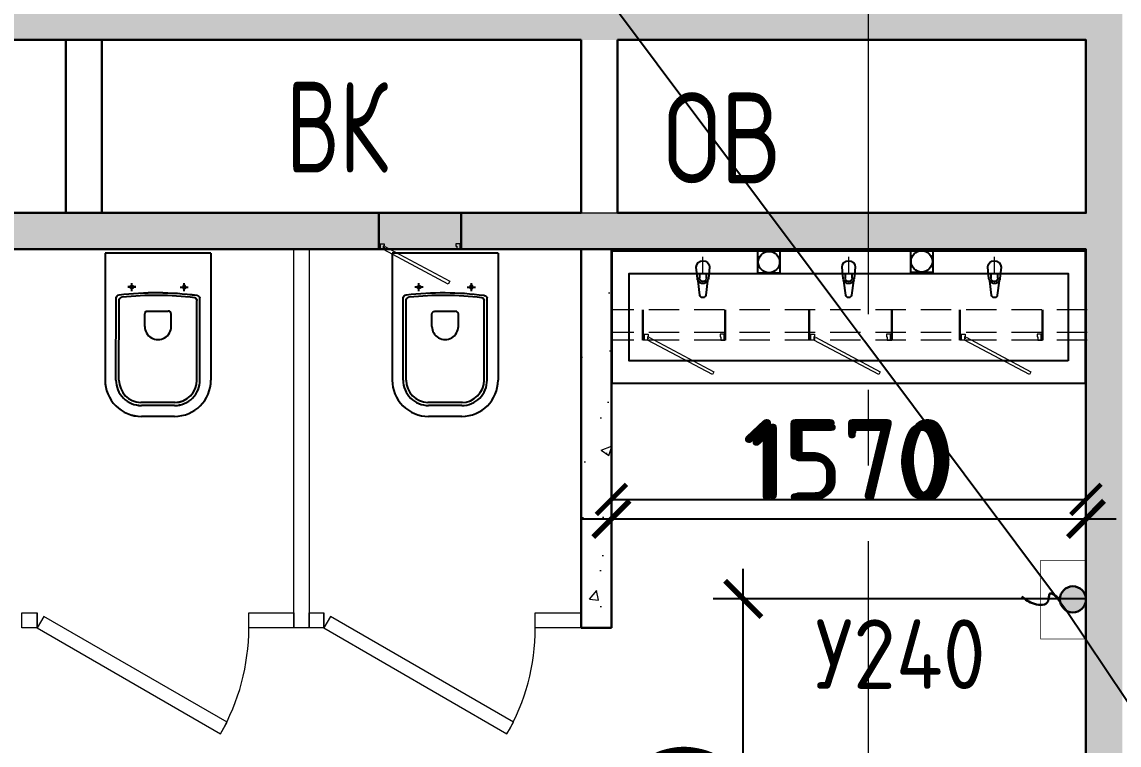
# Model space of a CAD drawing. Header units: millimetres. Extents: x -8417289 to 9420486, y 0 to 166066.
# Drawn here: x -194034 to -190404, y 119689 to 122080 of the extents above; entities that cross this region are included whole.
import ezdxf
from ezdxf import colors
from ezdxf.entities.mleader import LeaderData, LeaderLine
from ezdxf.math import Vec2, Vec3

# ---------------------------------------------------------------- set-up
doc = ezdxf.new("R2010")
doc.units = ezdxf.units.MM
doc.header["$MEASUREMENT"] = 0
doc.set_wipeout_variables(frame=1)
doc.header["$PDMODE"] = 3
doc.header["$PDSIZE"] = -4
doc.linetypes.add('ADSK_Штриховая_ш2 п1', pattern=[3, 2, -1])
doc.linetypes.add('CENTER', pattern=[2, 1.25, -0.25, 0.25, -0.25])
doc.layers.get('0').update_dxf_attribs({"color": 250, "lineweight": 9})
doc.layers.get('Defpoints').update_dxf_attribs({"color": 6})
for name, color, linetype, lineweight in [('_0', 250, 'Continuous', 9), ('_АР ТЕКСТ', 250, 'Continuous', 25), ('АР_Двери', 175, 'Continuous', 18), ('АР_Оси', 195, 'Continuous', 9), ('АР_Перегородки газоблок', 165, 'Continuous', 30), ('АР_Перегородки газоблок_Штрих', 165, 'Continuous', 5), ('АР_Перегородки сантехнические', 216, 'Continuous', 9), ('АР_тонкая линия', 250, 'Continuous', 0), ('ТХ_ОСНОВНОЙ', 103, 'Continuous', 25)]:
    doc.layers.add(name, color=color, linetype=linetype, lineweight=lineweight)
for name, color, linetype in [('АР_Отверстия', 251, 'Continuous'), ('ТХ_дозаторы', 7, 'Continuous'), ('ТХ_обор_бытовое', 14, 'Continuous'), ('ТХ_обор_бытовое_поз', 14, 'Continuous'), ('ТХ_обор_спорт', 5, 'Continuous'), ('ТХ_привязки ЭО', 96, 'Continuous'), ('ТХ_привязки_ЭО', 96, 'Continuous'), ('ТХ_размеры', 240, 'Continuous'), ('ТХ_розетки ЭО', 86, 'Continuous'), ('ТХ_сантехника', 253, 'Continuous')]:
    doc.layers.add(name, color=color, linetype=linetype)
doc.layers.add('ТХ_Задание КР', color=7, linetype='Continuous', true_color=0x9a5430)
doc.styles.add('ICOCPEUR', font='isocpeur.TTF')
doc.styles.add('ISOCPEUR', font='isocpeur.TTF')
doc.styles.add('ISOCPEUR_1', font='isocpeur.TTF', dxfattribs={"width": 0.9, "height": 250})
doc.styles.add('ГОСТ 2.304', font='isocpeur.TTF', dxfattribs={"width": 0.7})
doc.dimstyles.new('R_100', dxfattribs={"dimtxt": 270, "dimasz": 120, "dimexe": 100, "dimexo": 0, "dimgap": 60, "dimtad": 1, "dimdec": 0, "dimrnd": 50, "dimzin": 0, "dimdsep": 46, "dimtxsty": 'ISOCPEUR', "dimblk": 'ARCHTICK', "dimcen": 0, "dimdle": 100, "dimclrd": 256, "dimclre": 256, "dimclrt": 256, "dimadec": 0, "dimazin": 0, "dimtfac": 2, "dimtdec": 0, "dimtofl": 0, "dimtmove": 1, "dimatfit": 3, "dimfxl": 1, "dimtvp": 3, "dimtolj": 1, "dimtzin": 0, "dimarcsym": 0})
doc.dimstyles.new('Копия SPDS', dxfattribs={"dimtxt": 250, "dimasz": 100, "dimexe": 0.5, "dimexo": 0.625, "dimtad": 1, "dimdec": 0, "dimrnd": 10, "dimtxsty": 'ISOCPEUR', "dimblk": 'ARCHTICK', "dimcen": 2.5, "dimdle": 0.5, "dimclrd": 256, "dimclre": 256, "dimclrt": 256, "dimadec": 0, "dimazin": 2, "dimtfac": 0.75, "dimtdec": 0, "dimtmove": 1, "dimatfit": 3, "dimfxl": 1, "dimtolj": 1, "dimarcsym": 1})

# ---------------------------------------------------------------- blocks, each defined once
blk = doc.blocks.new('*U11')
for p, q in [((0, 0), (0, 50)), ((700, 0), (700, 50))]:
    blk.add_line(p, q)
blk.add_lwpolyline([(0, 0), (606.2, -350), (628.1, -312.1), (21.9, 37.9)], close=True)
blk.add_arc((0, 0), 700, 330, 0)
blk = doc.blocks.new('*U9')
for p, q in [((0, 0), (0, 50)), ((700, 0), (700, 50))]:
    blk.add_line(p, q)
blk.add_lwpolyline([(0, 0), (606.2, -350), (628.1, -312.1), (21.9, 37.9)], close=True)
blk.add_arc((0, 0), 700, 330, 0)
blk = doc.blocks.new('Из_буфера31843')
for p, q in [((365.8, 166.1), (359.2, 113.1)), ((394.6, 113.1), (388, 166.1)), ((915.8, 166.1), (909.2, 113.1)), ((944.6, 113.1), (938, 166.1)), ((1465.7, 166.1), (1459.1, 113.1)), ((1494.5, 113.1), (1487.9, 166.1)), ((355.9, 103.6), (351.9, 61.7)), ((363.3, 86.6), (363.3, 101.5)), ((390.5, 86.6), (363.3, 86.6)), ((390.5, 101.5), (390.5, 86.6)), ((401.9, 61.7), (397.9, 103.6)), ((905.9, 103.6), (901.9, 61.7)), ((913.3, 86.6), (913.3, 101.5)), ((940.5, 86.6), (913.3, 86.6)), ((940.5, 101.5), (940.5, 86.6)), ((951.9, 61.7), (947.9, 103.6)), ((1455.8, 103.6), (1451.8, 61.7)), ((1463.2, 86.6), (1463.2, 101.5)), ((1490.4, 86.6), (1463.2, 86.6)), ((1490.4, 101.5), (1490.4, 86.6)), ((1501.8, 61.7), (1497.8, 103.6))]:
    blk.add_line(p, q)
at = {"lineweight": 13, "ltscale": 500}
for p, q in [((376.9, 85), (376.9, 22.5)), ((926.9, 85), (926.9, 22.5)), ((1476.9, 85), (1476.9, 22.5))]:
    blk.add_line(p, q, dxfattribs=at)
for points in [[(1819.9, 500), (33.9, 500), (33.9, 0), (1819.9, 0)], [(1754.9, 415), (98.9, 415), (98.9, 85), (1754.9, 85)]]:
    blk.add_lwpolyline(points, close=True)
for centre, major_axis, start_param, end_param in [((376.9, 164.7), (-7.91, 7.91), 4.051589, 6.943986), ((926.9, 164.7), (-7.91, 7.91), 4.051589, 6.943986), ((1476.8, 164.7), (-7.91, 7.91), 4.051589, 6.943986), ((376.9, 101.7), (-14.9, -14.9), -1.35736, -0.875625), ((376.9, 101.7), (-14.9, 14.9), 4.498953, 6.496621), ((376.9, 101.5), (-9.62, 9.62), 3.926991, 7.068583), ((376.9, 101.7), (-14.9, 14.9), 4.017217, 4.498953), ((926.9, 101.7), (-14.9, -14.9), -1.35736, -0.875625), ((926.9, 101.7), (-14.9, 14.9), 4.498953, 6.496621), ((926.9, 101.5), (-9.62, 9.62), 3.926991, 7.068583), ((926.9, 101.7), (-14.9, 14.9), 4.017217, 4.498953), ((1476.8, 101.7), (-14.9, -14.9), -1.35736, -0.875625), ((1476.8, 101.7), (-14.9, 14.9), 4.498953, 6.496621), ((1476.8, 101.5), (-9.62, 9.62), 3.926991, 7.068583), ((1476.8, 101.7), (-14.9, 14.9), 4.017217, 4.498953), ((376.9, 61.7), (-17.7, -17.7), -0.785398, 2.356194), ((926.9, 61.7), (-17.7, -17.7), -0.785398, 2.356194), ((1476.8, 61.7), (-17.7, -17.7), -0.785398, 2.356194)]:
    blk.add_ellipse(centre, major_axis=major_axis, ratio=1, start_param=start_param, end_param=end_param)
blk = doc.blocks.new('унитаз поликлиники')
for p, q in [((0, 175), (0, -175)), ((0, 175), (420, 175)), ((420, 138.7), (149.6, 138.7)), ((420, 129), (156.8, 128.7)), ((125.6, 86.7), (99.5, 86.7)), ((112.4, 73.1), (112.4, 100.2)), ((242.4, 43.7), (201.9, 43.7)), ((494, 57.1), (494, -57.1)), ((504, 55), (504, -55)), ((540, 55), (540, -55)), ((191.9, -33.7), (191.9, 33.7)), ((242.4, -43.7), (201.9, -43.7)), ((125.5, -86.5), (99.4, -86.5)), ((112.3, -73), (112.3, -100.1)), ((420, -139), (147.9, -138.7)), ((420, -129), (155.2, -128.7)), ((0, -175), (420, -175))]:
    blk.add_line(p, q)
for centre, radius, start, end in [((420, 55), 120, 0, 90), ((420.5, 55.2), 83.5, 359.8619, 90.3335), ((420, 55), 74, 0, 90), ((242.4, 0), 43.7, 270, 90), ((420, -55), 120, 270, 0), ((420, -55), 84, 270, 0), ((420, -55), 74, 270, 358.4018)]:
    blk.add_arc(centre, radius, start, end)
at = {"extrusion": (0, 0, -1)}
for centre, major_axis, ratio, start_param, end_param in [((1158.1, 0), (-731, -726.4), 0.993775, 0.659849, 0.910919), ((984.1, 0), (-23.4, -941.4), 0.89728, 1.422258, 1.677847), ((149.5, 127.3), (-5.6, -10.5), 0.821373, 1.269211, 2.570669), ((154.4, 119.8), (-5.61, -7.72), 0.798093, 1.232924, 2.686723), ((112.4, 86.8), (3.55, 3.55), 1, 5.504025, 11.78721), ((201.9, -33.5), (4.12, -9.49), 0.964797, 0.42926, 1.943413), ((147.9, -127.5), (5.4, -10.4), 0.836443, 0.56114, 1.877577), ((155.2, -117.5), (5.3, -10.4), 0.842984, 0.549902, 1.8819)]:
    blk.add_ellipse(centre, major_axis=major_axis, ratio=ratio, start_param=start_param, end_param=end_param, dxfattribs=at)
for centre, major_axis, ratio, start_param, end_param in [((201.9, 33.5), (4.12, 9.49), 0.964797, 0.42926, 1.943413), ((112.3, -86.6), (3.54, -3.55), 1, 5.504025, 11.78721)]:
    blk.add_ellipse(centre, major_axis=major_axis, ratio=ratio, start_param=start_param, end_param=end_param)
blk = doc.blocks.new('_ArchTick')
at = {"color": 0, "linetype": 'ByBlock', "const_width": 0.15}
blk.add_lwpolyline([(-0.5, -0.5), (0.5, 0.5)], dxfattribs=at)
blk = doc.blocks.new('*D908')
at = {"layer": 'Defpoints', "lineweight": -2, "ltscale": 100, "transparency": 16777216}
for p, q in [((-192083.9, 120436.6), (-192083.9, 120536.7)), ((-190513.9, 120436.7), (-190513.9, 120536.7)), ((-192183.9, 120436.7), (-190413.9, 120436.7))]:
    blk.add_line(p, q, dxfattribs=at)
at = {"layer": 'Defpoints', "color": 0, "lineweight": 13, "ltscale": 100, "transparency": 16777216}
for p in [(-192083.9, 120436.6), (-190513.9, 120436.7), (-190513.9, 120436.7)]:
    blk.add_point(p, dxfattribs=at)
at = {"layer": 'Defpoints', "lineweight": -2, "ltscale": 100, "transparency": 16777216, "xscale": 120, "yscale": 120, "zscale": 120, "rotation": 180}
blk.add_blockref('_ArchTick', (-192083.9, 120436.7), dxfattribs=at)
at = {"layer": 'Defpoints', "lineweight": -2, "ltscale": 100, "transparency": 16777216, "xscale": 120, "yscale": 120, "zscale": 120}
blk.add_blockref('_ArchTick', (-190513.9, 120436.7), dxfattribs=at)
at = {"layer": 'Defpoints', "ltscale": 100, "transparency": 16777216, "insert": (-191298.9, 120631.7), "char_height": 270, "attachment_point": 5, "style": 'ISOCPEUR'}
blk.add_mtext('\\A1;1570', dxfattribs=at)
blk = doc.blocks.new('_DotSmall')
at = {"color": 0, "linetype": 'ByBlock', "const_width": 0.5}
blk.add_lwpolyline([(-0.0625, 0, 1), (0.0625, 0, 1)], format="xyb", close=True, dxfattribs=at)
blk = doc.blocks.new('*U1751')
at = {"color": 7}
blk.add_wipeout([(-565, 60), (445, 60), (445, -310), (-565, -310)], dxfattribs=at)
for p, q in [((-530, 60), (-565, 60)), ((-550, 60), (-550, -10)), ((-550, -10), (-550, 60)), ((-510, 60), (-530, 60)), ((-510, 20), (-510, 60)), ((-500, 20), (-510, 20)), ((-500, -10), (-500, 20)), ((380, -10), (380, 20)), ((380, 20), (390, 20)), ((390, 20), (390, 60)), ((390, 60), (410, 60)), ((410, 60), (445, 60)), ((430, 60), (430, -10)), ((430, -10), (430, 60)), ((-565, -10), (-530, -10)), ((-530, -10), (-500, -10)), ((410, -10), (380, -10)), ((445, -10), (410, -10))]:
    blk.add_line(p, q)
at = {"lineweight": 30}
for p, q in [((-565, 60), (-565, -310)), ((445, 60), (445, -310))]:
    blk.add_line(p, q, dxfattribs=at)
blk.add_lwpolyline([(389, 60), (370, 25), (-424, 448), (-406, 483)], close=True)
blk = doc.blocks.new('*U1752')
at = {"color": 7}
blk.add_wipeout([(-565, 60), (445, 60), (445, -310), (-565, -310)], dxfattribs=at)
for p, q in [((-530, 60), (-565, 60)), ((-550, 60), (-550, -10)), ((-550, -10), (-550, 60)), ((-510, 60), (-530, 60)), ((-510, 20), (-510, 60)), ((-500, 20), (-510, 20)), ((-500, -10), (-500, 20)), ((380, -10), (380, 20)), ((380, 20), (390, 20)), ((390, 20), (390, 60)), ((390, 60), (410, 60)), ((410, 60), (445, 60)), ((430, 60), (430, -10)), ((430, -10), (430, 60)), ((-565, -10), (-530, -10)), ((-530, -10), (-500, -10)), ((410, -10), (380, -10)), ((445, -10), (410, -10))]:
    blk.add_line(p, q)
at = {"lineweight": 30}
for p, q in [((-565, 60), (-565, -310)), ((445, 60), (445, -310))]:
    blk.add_line(p, q, dxfattribs=at)
blk.add_lwpolyline([(389, 60), (370, 25), (-424, 448), (-406, 483)], close=True)
blk = doc.blocks.new('*U1499')
at = {"color": 7}
blk.add_wipeout([(-565, 60), (445, 60), (445, -388), (-565, -388)], dxfattribs=at)
for p, q in [((-530, 60), (-565, 60)), ((-550, 60), (-550, -10)), ((-550, -10), (-550, 60)), ((-510, 60), (-530, 60)), ((-510, 20), (-510, 60)), ((-500, 20), (-510, 20)), ((-500, -10), (-500, 20)), ((380, -10), (380, 20)), ((380, 20), (390, 20)), ((390, 20), (390, 60)), ((390, 60), (410, 60)), ((410, 60), (445, 60)), ((430, 60), (430, -10)), ((430, -10), (430, 60)), ((-565, -10), (-530, -10)), ((-530, -10), (-500, -10)), ((410, -10), (380, -10)), ((445, -10), (410, -10))]:
    blk.add_line(p, q)
at = {"lineweight": 30}
for p, q in [((-565, 60), (-565, -388)), ((445, 60), (445, -388))]:
    blk.add_line(p, q, dxfattribs=at)
blk.add_lwpolyline([(389, 60), (370, 25), (-424, 448), (-406, 483)], close=True)
blk = doc.blocks.new('*D2472')
at = {"layer": 'Defpoints', "color": 0, "lineweight": 13, "transparency": 16777216}
for p in [(-192083.9, 120884.3), (-190513.9, 120884.3), (-190513.9, 120501)]:
    blk.add_point(p, dxfattribs=at)
at = {"layer": 'ТХ_размеры', "lineweight": -2, "transparency": 16777216}
for p, q in [((-192083.9, 120883.6), (-192083.9, 120500.5)), ((-190513.9, 120883.6), (-190513.9, 120500.5)), ((-192084.4, 120501), (-190513.4, 120501))]:
    blk.add_line(p, q, dxfattribs=at)
at = {"layer": 'ТХ_размеры', "lineweight": -2, "transparency": 16777216, "xscale": 100, "yscale": 100, "zscale": 100, "rotation": 180}
blk.add_blockref('_ArchTick', (-192083.9, 120501), dxfattribs=at)
at = {"layer": 'ТХ_размеры', "lineweight": -2, "transparency": 16777216, "xscale": 100, "yscale": 100, "zscale": 100}
blk.add_blockref('_ArchTick', (-190513.9, 120501), dxfattribs=at)
at = {"layer": 'ТХ_размеры', "transparency": 16777216, "insert": (-191298.9, 120626.6), "char_height": 250, "attachment_point": 5, "style": 'ISOCPEUR'}
blk.add_mtext('\\A1;1570', dxfattribs=at)
blk = doc.blocks.new('У240')
at = {"layer": 'ТХ_обор_бытовое', "lineweight": 0, "ltscale": 100, "transparency": 33554687, "const_width": 2}
blk.add_lwpolyline([(259065, 2931.5), (259065, 3191.5), (259215, 3191.5), (259215, 2931.5)], close=True, dxfattribs=at)
blk = doc.blocks.new('A$C500e89c7')
at = {"ltscale": 100}
blk.add_circle((-36.5, 37.3), 35.3, dxfattribs=at)
at = {"layer": 'ТХ_дозаторы', "ltscale": 100}
blk.add_lwpolyline([(-73, 74.7), (0, 74.7), (0, 0), (-73, 0)], close=True, dxfattribs=at)
blk = doc.blocks.new('A$Cac6d02b9')
at = {"lineweight": 30}
h = blk.add_hatch(color=256, dxfattribs=at)
edge = h.paths.add_edge_path()
edge.add_arc((43.1, 43.1), 43.1, 0, 360)
blk.add_circle((43.1, 43.1), 43.1, dxfattribs=at)
blk.add_spline([(33.3, 212.6), (58.3, 170.6), (49.2, 125.1), (25.4, 120.5), (43.1, 86.2)], degree=3, dxfattribs=at)
blk = doc.blocks.new('*D2805')
at = {"layer": 'Defpoints', "color": 0, "linetype": 'ByBlock', "lineweight": 13, "ltscale": 500, "transparency": 16777216}
for p in [(-191647.7, 120172), (-190513.9, 120172), (-190515.1, 118520.7)]:
    blk.add_point(p, dxfattribs=at)
at = {"layer": 'ТХ_привязки_ЭО', "linetype": 'ByBlock', "lineweight": -2, "ltscale": 500, "transparency": 16777216}
for p, q in [((-191647.7, 118420.7), (-191647.7, 120272)), ((-190513.9, 120172), (-191747.7, 120172)), ((-190515.1, 118520.7), (-191747.7, 118520.7))]:
    blk.add_line(p, q, dxfattribs=at)
at = {"layer": 'ТХ_привязки_ЭО', "linetype": 'ByBlock', "lineweight": -2, "ltscale": 500, "transparency": 16777216, "xscale": 120, "yscale": 120, "zscale": 120}
for p, rotation in [((-191647.7, 120172), 90), ((-191647.7, 118520.7), 270)]:
    blk.add_blockref('_ArchTick', p, dxfattribs=dict(at, rotation=rotation))
at = {"layer": 'ТХ_привязки_ЭО', "linetype": 'ByBlock', "lineweight": 13, "ltscale": 500, "transparency": 16777216, "insert": (-191842.7, 119346.4), "char_height": 270, "attachment_point": 5, "rotation": 90, "style": 'ISOCPEUR'}
blk.add_mtext('\\A1;1650', dxfattribs=at)
blk = doc.blocks.new('_None')

msp = doc.modelspace()

# ---------------------------------------------------------------- hatches: boundary and pattern name
at = {"layer": 'АР_Перегородки газоблок_Штрих', "ltscale": 100}
h = msp.add_hatch(dxfattribs=at)
h.set_pattern_fill('AR-CONC', color=256, scale=2)
h.set_pattern_definition([(50, (-672286.7, -50233.2), (364.36934, -31.87817), [38.1, -419.1]), (355, (-672286.7, -50233.2), (-70.48684, 382.1137), [30.48, -335.28117]), (100.451445, (-672256.33, -50235.87), (293.8825, 350.2355), [32.38002, -356.1805]), (46.1842, (-672286.7, -50131.6), (542.1581, -84.08466), [57.15, -628.65]), (96.63556, (-672241.5, -50138.6), (474.80827, 494.85225), [48.57005, -534.2712]), (351.18415, (-672286.7, -50131.6), (474.80827, 494.85225), [45.71993, -502.91946]), (21, (-672235.9, -50157), (303.22878, -204.5304), [38.1, -419.1]), (326, (-672235.9, -50157), (123.60406, 368.37593), [30.48, -335.28]), (71.451445, (-672210.62, -50174.06), (426.83284, 163.84554), [32.38002, -356.17988]), (37.5, (-672286.69, -50233.21), (6.177207, 169.110078), [0, -331.216, 0, -340.36, 0, -336.55]), (7.5, (-672286.7, -50233.21), (133.639325, 200.36115), [0, -194.056, 0, -323.596, 0, -128.27]), (327.5, (-672399.98, -50233.21), (271.18119, -11.457488), [0, -127, 0, -396.24, 0, -525.78]), (317.5, (-672450.78, -50233.21), (296.25836, 50.85298), [0, -165.1, 0, -263.144, 0, -373.38])])
h.paths.add_polyline_path([(-192183.9, 121200.3), (-192183.9, 120116.2), (-192083.9, 120116.2), (-192083.9, 121200.3)])

# ---------------------------------------------------------------- linework, layer by layer
at = {"layer": 'АР_Перегородки газоблок', "ltscale": 100}
for points in [[(-192183.9, 122020.3), (-195883.9, 122020.3)], [(-193889.1, 121448.5), (-193889.1, 122020.3)], [(-193769.1, 122020.3), (-193769.1, 121448.5)], [(-192183.9, 121448.5), (-192183.9, 122020.3)], [(-190513.9, 122020.3), (-192063.9, 122020.3)], [(-192063.9, 122020.3), (-192063.9, 121448.5)], [(-192063.9, 121448.5), (-190513.9, 121448.5), (-190513.9, 122020.3), (-192063.9, 122020.3)], [(-195883.9, 121448.5), (-192912.5, 121448.5)], [(-192183.9, 120076.2), (-192183.9, 121328.5)], [(-192183.9, 121328.5), (-192183.9, 121328.5)], [(-192083.9, 121328.5), (-192083.9, 120076.2)], [(-192083.9, 120076.2), (-192183.9, 120076.2)]]:
    msp.add_lwpolyline(points, dxfattribs=at)
at = {"layer": 'АР_Перегородки сантехнические', "lineweight": 0}
for points in [[(-193133.9, 121328.5), (-193083.9, 121328.5), (-193083.9, 120076.2), (-193133.9, 120076.2)], [(-193983.4, 120126.2), (-193983.4, 120076.2), (-194033.9, 120076.2), (-194033.9, 120126.2)], [(-193133.9, 120126.2), (-193133.9, 120076.2), (-193283.4, 120076.2), (-193283.4, 120126.2)], [(-193035.5, 120126.2), (-193035.5, 120076.2), (-193083.9, 120076.2), (-193083.9, 120126.2)], [(-192183.9, 120126.2), (-192183.9, 120076.2), (-192335.5, 120076.2), (-192335.5, 120126.2)]]:
    msp.add_lwpolyline(points, close=True, dxfattribs=at)

# ---------------------------------------------------------------- block references
at = {"layer": 'АР_Двери', "xscale": 0.2701273999331003, "yscale": 0.2701273999331003, "zscale": 0.2701273999331003, "rotation": 180.0022807060942}
for name, p in [('*U1499', (-192733.1, 121343.8)), ('*U1751', (-191859.6, 121044.4)), ('*U1752', (-191309.1, 121044.4)), ('*U1752', (-190810.5, 121044.4))]:
    msp.add_blockref(name, p, dxfattribs=at)
at = {"layer": 'АР_Двери', "lineweight": 30}
for name, p in [('*U9', (-193983.4, 120076.2)), ('*U11', (-193035.5, 120076.2))]:
    msp.add_blockref(name, p, dxfattribs=at)
at = {"layer": 'ТХ_дозаторы', "ltscale": 100}
for p in [(-191526.2, 121248.7), (-191020.6, 121251)]:
    msp.add_blockref('A$C500e89c7', p, dxfattribs=at)
at = {"layer": 'ТХ_ОСНОВНОЙ'}
msp.add_blockref('У240', (-449728.8, 117108.3), dxfattribs=at)
at = {"layer": 'ТХ_розетки ЭО', "color": 1, "lineweight": 60, "ltscale": 100, "xscale": -1, "rotation": 90}
msp.add_blockref('A$Cac6d02b9', (-190513.9, 120213.8), dxfattribs=at)
at = {"layer": 'ТХ_сантехника', "rotation": 270.0015666875582}
for p in [(-193583.9, 121315.8), (-193583.9, 121315.7)]:
    msp.add_blockref('унитаз поликлиники', p, dxfattribs=at)

# ---------------------------------------------------------------- texts
at = {"layer": 'АР_Отверстия', "ltscale": 100, "char_height": 300, "attachment_point": 5, "line_spacing_factor": 0.7, "style": 'ICOCPEUR'}
for s, insert in [('\\A1;{\\W0.7;ВК}', (-192991.1, 121731.9)), ('\\A1;{\\W0.8;ОВ}', (-191717, 121696.5))]:
    msp.add_mtext(s, dxfattribs=dict(at, insert=insert))
at = {"layer": 'ТХ_обор_бытовое_поз', "style": 'ISOCPEUR_1', "width": 0.9}
msp.add_text('У240', height=230, dxfattribs=at).set_placement((-191410.3, 119874.4))

# ---------------------------------------------------------------- dimensions: what is measured, and where the dimension line sits
at = {"layer": 'Defpoints', "ltscale": 100}
dim = msp.add_linear_dim(base=(-190513.9, 120436.7), p1=(-192083.9, 120436.6), p2=(-190513.9, 120436.7), dimstyle='R_100', override={"dimpost": '\\X', "dimfxl": 2.5, "dimarcsym": 1}, dxfattribs=at)
dim.commit()
dim.dimension.update_dxf_attribs({"geometry": '*D908', "text_midpoint": (-191298.9, 120631.7)})
at = {"layer": 'ТХ_привязки_ЭО', "linetype": 'ByBlock', "lineweight": 13, "ltscale": 500}
dim = msp.add_linear_dim(base=(-191647.7, 120172), p1=(-190515.1, 118520.7), p2=(-190513.9, 120172), angle=90, dimstyle='R_100', override={"dimpost": '\\X'}, dxfattribs=at)
dim.commit()
dim.dimension.update_dxf_attribs({"geometry": '*D2805', "text_midpoint": (-191842.7, 119346.4)})
at = {"layer": 'ТХ_размеры'}
dim = msp.add_linear_dim(base=(-190513.9, 120501), p1=(-192083.9, 120884.3), p2=(-190513.9, 120884.3), dimstyle='Копия SPDS', dxfattribs=at)
dim.commit()
dim.dimension.update_dxf_attribs({"geometry": '*D2472', "text_midpoint": (-191298.9, 120626.6)})

# ---------------------------------------------------------------- leaders
at = {"layer": '_АР ТЕКСТ'}
ml = msp.add_multileader_mtext('Standard', dxfattribs=at)
ml.set_content('{\\W0.8;-2,550}', color=256, style='ISOCPEUR')
ml.set_leader_properties(color=256, linetype='Continuous', lineweight=-1)
ml.set_arrow_properties(name='DOTSMALL')
ml.build(insert=Vec2(0, 0))
ml.multileader.update_dxf_attribs({"has_text_frame": 1, "text_left_attachment_type": 4, "text_right_attachment_type": 4, "dogleg_length": 100, "arrow_head_size": 180})
ctx = ml.context
ctx.base_point, ctx.char_height, ctx.arrow_head_size, ctx.landing_gap_size, ctx.plane_origin = Vec3(-314736, 120073.3, -2), 250, 180, 50, Vec3(-314255.7, 117829.3, -2)
ctx.left_attachment, ctx.right_attachment = 4, 4
notes = []
notes.append((ctx, [(0, (0, 0, 0), (0, 0), (1, 0), 1, [])]))
ctx.mtext.insert, ctx.mtext.width, ctx.mtext.defined_height, ctx.mtext.line_spacing_style, ctx.mtext.flow_direction = Vec3(-314686, 120406.6, -2), 801.086, 330.7, 2, 5
at = {"layer": 'ТХ_Задание КР', "color": 1, "ltscale": 100}
ml = msp.add_multileader_mtext('Standard', dxfattribs=at)
ml.set_content('\\pxsm1,qc;{\\C1;Зона усиления для настенного крепления фермы баскетбольной со щитом и кольцом \\Pна высоте от пола до 4,5 м от УЧП}', color=7, style='ГОСТ 2.304')
ml.set_leader_properties(color=256, lineweight=25)
ml.build(insert=Vec2(0, 0))
ml.multileader.update_dxf_attribs({"text_left_attachment_type": 6, "text_right_attachment_type": 6, "dogleg_length": 150, "arrow_head_size": 225, "scale": 75})
ctx = ml.context
ctx.base_point, ctx.scale, ctx.char_height, ctx.arrow_head_size, ctx.landing_gap_size, ctx.plane_origin = Vec3(-154160.6, 124600.7), 75, 187.5, 225, 150, Vec3(-113451.1, 107936.6)
ctx.left_attachment, ctx.right_attachment, ctx.text_align_type = 6, 6, 1
notes.append((ctx, [(0, (1, 1, 0), (-154310.6, 124600.7), (1, 0), 150, [(1, [(-158483.9, 121600.6)], 0, [])])]))
ctx.mtext.insert, ctx.mtext.width, ctx.mtext.defined_height, ctx.mtext.alignment, ctx.mtext.line_spacing_factor, ctx.mtext.flow_direction = Vec3(-151763.4, 124825.7), 4494.329, 2263.3, 2, 0.8, 5
at = {"layer": 'ТХ_обор_спорт', "color": 250}
ml = msp.add_multileader_mtext('Standard', dxfattribs=at)
ml.set_content('\\pxsm1,qc;Линия размещения баскетбольного щита', color=7, style='ГОСТ 2.304')
ml.set_leader_properties(color=256, lineweight=25)
ml.build(insert=Vec2(0, 0))
ml.multileader.update_dxf_attribs({"text_left_attachment_type": 6, "text_right_attachment_type": 6, "dogleg_length": 150, "arrow_head_size": 225, "scale": 75})
ctx = ml.context
ctx.base_point, ctx.scale, ctx.char_height, ctx.arrow_head_size, ctx.landing_gap_size, ctx.plane_origin = Vec3(-179165.6, 119373.6), 75, 187.5, 225, 150, Vec3(-204918.6, 115373.5)
ctx.left_attachment, ctx.right_attachment, ctx.text_align_type = 6, 6, 1
notes.append((ctx, [(1, (1, 1, 0), (-179315.6, 119373.6), (1, 0), 150, [(1, [(-180783.8, 120564)], 0, [])])]))
ctx.mtext.insert, ctx.mtext.width, ctx.mtext.defined_height, ctx.mtext.alignment, ctx.mtext.line_spacing_factor, ctx.mtext.flow_direction = Vec3(-177162.6, 119617.3), 3706.025, 2263.3, 2, 0.8, 5
ml = msp.add_multileader_mtext('Standard', dxfattribs=at)
ml.set_content('\\pxsm1,qc;Линия размещения баскетбольного щита', color=7, style='ГОСТ 2.304')
ml.set_leader_properties(color=256, lineweight=25)
ml.build(insert=Vec2(0, 0))
ml.multileader.update_dxf_attribs({"text_left_attachment_type": 6, "text_right_attachment_type": 6, "dogleg_length": 150, "arrow_head_size": 225, "scale": 75})
ctx = ml.context
ctx.base_point, ctx.scale, ctx.char_height, ctx.arrow_head_size, ctx.landing_gap_size, ctx.plane_origin = Vec3(-164639.4, 119396.9), 75, 187.5, 225, 150, Vec3(-191365.6, 115373.5)
ctx.left_attachment, ctx.right_attachment, ctx.text_align_type = 6, 6, 1
notes.append((ctx, [(0, (1, 1, 0), (-160770.3, 119396.9), (-1, 0), 150, [(1, [(-159730.7, 120537.5)], 0, [])])]))
ctx.mtext.insert, ctx.mtext.width, ctx.mtext.defined_height, ctx.mtext.alignment, ctx.mtext.line_spacing_factor, ctx.mtext.flow_direction = Vec3(-162923.3, 119640.6), 3706.025, 2263.3, 2, 0.8, 5
at = {"layer": 'ТХ_привязки ЭО'}
ml = msp.add_multileader_mtext('Standard', dxfattribs=at)
ml.set_content('\\A1;{\\fArial|b0|i0|c204|p34;Кабель из стены на Н-1200 \\A0;мм от УЧП\\A1; (\\fArial|b0|i0|c0|p34;L-1\\fArial|b0|i0|c204|p34;,0м)\\Pдля подкл. электросушителя для рук \\A0;(поз. У240):\\P- 1,0 кВт/220В/1Ф}', color=256, style='ISOCPEUR')
ml.set_leader_properties()
ml.set_arrow_properties(name='NONE')
ml.build(insert=Vec2(0, 0))
ml.multileader.update_dxf_attribs({"text_left_attachment_type": 6, "text_right_attachment_type": 6, "dogleg_length": 0.36})
ctx = ml.context
ctx.base_point, ctx.char_height, ctx.landing_gap_size, ctx.plane_origin = Vec3(-184514.5, 107319, 196.8), 200, 0, Vec3(-210059.8, 104422.7, 196.8)
ctx.left_attachment, ctx.right_attachment = 6, 6
notes.append((ctx, [(0, (1, 1, 0), (-184514.9, 107319, 196.8), (1, 0), 0.36, [(3, [(-197213.9, 120104.4, 196.8)], 0, [])])]))
ctx.mtext.insert, ctx.mtext.width, ctx.mtext.flow_direction = Vec3(-184514.5, 107559, 196.8), 6437.978, 5
for ctx, leaders in notes:
    for number, flags, end, landing, length, lines in leaders:
        leader = LeaderData()
        leader.index, (leader.has_last_leader_line, leader.has_dogleg_vector, leader.attachment_direction) = number, flags
        leader.last_leader_point, leader.dogleg_vector, leader.dogleg_length = Vec3(end), Vec3(landing), length
        for number, points, colour, breaks in lines:
            line = LeaderLine()
            line.index, line.vertices, line.color, line.breaks = number, Vec3.list(points), colors.encode_raw_color(colour), breaks
            leader.lines.append(line)
        ctx.leaders.append(leader)

# ---------------------------------------------------------------- next in the draw order: hatches: boundary and pattern name
at = {"layer": 'АР_Перегородки газоблок_Штрих', "ltscale": 100}
h = msp.add_hatch(dxfattribs=at)
h.set_pattern_fill('AR-CONC', color=256, scale=30)
h.set_pattern_definition([(50, (0, 0), (215.17805, -18.82564), [22.5, -247.5]), (355, (0, 0), (-41.6254, 225.65764), [18, -198]), (100.45144, (17.93, -1.57), (173.55265, 206.832), [19.12206, -210.34263]), (46.1842, (0, 60), (320.1724, -49.65578), [33.75, -371.25]), (96.63564, (26.68, 55.86), (280.3986, 292.2356), [28.6831, -315.51413]), (351.18416, (0, 60), (280.3986, 292.2356), [27, -297]), (21, (30, 45), (179.07212, -120.78567), [22.5, -247.5]), (326, (30, 45), (72.9946, 217.54501), [18, -198]), (71.45144, (44.92, 34.93), (252.06671, 96.75935), [19.12206, -210.34263]), (37.5, (0, 0), (3.647957, 99.868156), [0, -195.6, 0, -201, 0, -198.75]), (7.5, (0, 0), (78.92086, 118.323514), [0, -114.6, 0, -191.1, 0, -75.75]), (327.5, (-66.9, 0), (160.14673, -6.766462), [0, -75, 0, -234, 0, -310.5]), (317.5, (-96.9, 0), (174.95585, 30.031495), [0, -97.5, 0, -155.4, 0, -220.5])])
h.paths.add_polyline_path([(-190393.9, 123152.4), (-190513.9, 123152.4), (-190513.9, 122140.3), (-197362.4, 122140.3), (-197362.4, 122020.3), (-190513.9, 122020.3), (-190513.9, 121448.5), (-197363.9, 121448.5), (-197363.9, 121328.5), (-190513.9, 121328.5), (-190513.9, 121322.6), (-190513.9, 121322.6), (-190513.9, 120884.3), (-190513.9, 118520.7), (-190613.2, 118520.7), (-190613.2, 118400.7), (-188433.9, 118400.7), (-188433.9, 118520.7), (-190393.9, 118520.7)])
edge = h.paths.add_edge_path()
edge.add_line((-197363.9, 121105.7), (-197363.9, 121143.3))
edge.add_arc((-197538.8, 121433.3), 338.7, 279.3282, 301.0925, ccw=False)
edge.add_line((-197483.9, 121099.1), (-197483.9, 118520.7))
edge.add_line((-197483.9, 118520.7), (-197633.9, 118520.7))
edge.add_line((-197633.9, 118520.7), (-197633.9, 118400.6))
edge.add_line((-197633.9, 118400.6), (-197265, 118400.6))
edge.add_line((-197265, 118400.6), (-197265, 118520.6))
edge.add_line((-197265, 118520.6), (-197363.9, 118520.7))
edge.add_line((-197363.9, 118520.7), (-197363.9, 121105.7))
h.paths.add_polyline_path([(-187913.9, 123270.7), (-187993.9, 123270.8), (-188033.9, 123270.8), (-188033.9, 121714.3), (-188033.9, 118400.7), (-187913.9, 118400.7), (-187913.9, 121948.5)])

# ---------------------------------------------------------------- next in the draw order: linework, layer by layer
at = {"layer": '_0', "ltscale": 100}
msp.add_line((-196003.9, 121448.5), (-191587.3, 121448.5), dxfattribs=at)
at = {"layer": 'АР_Оси', "linetype": 'CENTER', "ltscale": 1000}
msp.add_line((-191233.9, 134363.2), (-191233.9, 74900), dxfattribs=at)
at = {"layer": 'АР_Перегородки газоблок', "ltscale": 100}
for points in [[(-193188.9, 121448.5), (-192183.9, 121448.5)], [(-192183.9, 121328.5), (-195883.9, 121328.5)], [(-192183.9, 121328.5), (-190513.9, 121328.5), (-190513.9, 118520.7)]]:
    msp.add_lwpolyline(points, dxfattribs=at)
at = {"layer": 'АР_тонкая линия', "linetype": 'ADSK_Штриховая_ш2 п1', "ltscale": 50}
for points in [[(-190509.9, 121128.2), (-192083.9, 121128.2)], [(-190509.9, 121053.2), (-192083.9, 121053.2)], [(-190509.9, 121028.2), (-192083.9, 121028.2)]]:
    msp.add_lwpolyline(points, dxfattribs=at)

# ---------------------------------------------------------------- next in the draw order: block references
at = {"layer": 'ТХ_сантехника', "rotation": 270.0015666875582}
msp.add_blockref('унитаз поликлиники', (-192633.9, 121315.7), dxfattribs=at)
at = {"layer": 'ТХ_сантехника', "xscale": -0.876620401558563, "yscale": 0.876620401558563, "zscale": 0.876620401558563, "rotation": 180}
msp.add_blockref('Из_буфера31843', (-192111.4, 121322.6), dxfattribs=at)
msp.add_blockref('Из_буфера31843', (-192111.4, 121322.6), dxfattribs=at)

# ---------------------------------------------------------------- next in the draw order: leaders
at = {"layer": '_АР ТЕКСТ'}
ml = msp.add_multileader_mtext('Standard', dxfattribs=at)
ml.set_content('{\\W0.8;-2,550}', color=256, style='ISOCPEUR')
ml.set_leader_properties(color=256, linetype='Continuous', lineweight=-1)
ml.set_arrow_properties(name='DOTSMALL')
ml.build(insert=Vec2(0, 0))
ml.multileader.update_dxf_attribs({"has_text_frame": 1, "text_left_attachment_type": 4, "text_right_attachment_type": 4, "dogleg_length": 100, "arrow_head_size": 180})
ctx = ml.context
ctx.base_point, ctx.char_height, ctx.arrow_head_size, ctx.landing_gap_size, ctx.plane_origin = Vec3(-302775.8, 123943.3, -2), 250, 180, 50, Vec3(-302295.5, 121699.2, -2)
ctx.left_attachment, ctx.right_attachment = 4, 4
notes = []
notes.append((ctx, [(0, (0, 0, 0), (0, 0), (1, 0), 1, [])]))
ctx.mtext.insert, ctx.mtext.width, ctx.mtext.defined_height, ctx.mtext.line_spacing_style, ctx.mtext.flow_direction = Vec3(-302725.8, 124276.6, -2), 801.086, 330.7, 2, 5
at = {"layer": 'ТХ_обор_спорт', "color": 1}
ml = msp.add_multileader_mtext('Standard', dxfattribs=at)
ml.set_content('\\pxsm1,qc;{\\C1;центральная ось}', color=7, style='ГОСТ 2.304')
ml.set_leader_properties(color=256, lineweight=25)
ml.build(insert=Vec2(0, 0))
ml.multileader.update_dxf_attribs({"text_left_attachment_type": 6, "text_right_attachment_type": 6, "dogleg_length": 150, "arrow_head_size": 225, "scale": 75})
ctx = ml.context
ctx.base_point, ctx.scale, ctx.char_height, ctx.arrow_head_size, ctx.landing_gap_size, ctx.plane_origin = Vec3(-173810.4, 120892.3), 75, 187.5, 225, 150, Vec3(-134518.2, 111128.8)
ctx.left_attachment, ctx.right_attachment, ctx.text_align_type = 6, 6, 1
notes.append((ctx, [(1, (1, 1, 0), (-171969.2, 120892.3), (-1, 0), 150, [(1, [(-171686.1, 121600.6)], 0, [])])]))
ctx.mtext.insert, ctx.mtext.width, ctx.mtext.defined_height, ctx.mtext.alignment, ctx.mtext.line_spacing_factor, ctx.mtext.flow_direction = Vec3(-173114, 121136), 1689.6, 2263.3, 2, 0.8, 5
at = {"layer": 'ТХ_обор_спорт', "color": 250}
ml = msp.add_multileader_mtext('Standard', dxfattribs=at)
ml.set_content('\\pxsm1,qc;Щит баскетбольный (игровой)с фермой', color=7, style='ГОСТ 2.304')
ml.set_leader_properties(color=256, lineweight=25)
ml.build(insert=Vec2(0, 0))
ml.multileader.update_dxf_attribs({"text_left_attachment_type": 6, "text_right_attachment_type": 6, "dogleg_length": 150, "arrow_head_size": 225, "scale": 75})
ctx = ml.context
ctx.base_point, ctx.scale, ctx.char_height, ctx.arrow_head_size, ctx.landing_gap_size, ctx.plane_origin = Vec3(-164188.6, 119984.5), 75, 187.5, 225, 150, Vec3(-190254.6, 102262.1)
ctx.left_attachment, ctx.right_attachment, ctx.text_align_type = 6, 6, 1
notes.append((ctx, [(0, (1, 1, 0), (-160523, 119984.5), (-1, 0), 150, [(1, [(-159739.1, 121583)], 0, [])])]))
ctx.mtext.insert, ctx.mtext.width, ctx.mtext.defined_height, ctx.mtext.alignment, ctx.mtext.line_spacing_factor, ctx.mtext.flow_direction = Vec3(-162430.8, 120228.3), 3551.664, 2263.3, 2, 0.8, 5
ml = msp.add_multileader_mtext('Standard', dxfattribs=at)
ml.set_content('\\pxsm1,qc;Щит баскетбольный (игровой)с фермой', color=7, style='ГОСТ 2.304')
ml.set_leader_properties(color=256, lineweight=25)
ml.build(insert=Vec2(0, 0))
ml.multileader.update_dxf_attribs({"text_left_attachment_type": 6, "text_right_attachment_type": 6, "dogleg_length": 150, "arrow_head_size": 225, "scale": 75})
ctx = ml.context
ctx.base_point, ctx.scale, ctx.char_height, ctx.arrow_head_size, ctx.landing_gap_size, ctx.plane_origin = Vec3(-179043.8, 120268), 75, 187.5, 225, 150, Vec3(-226442.6, 104404.6)
ctx.left_attachment, ctx.right_attachment, ctx.text_align_type = 6, 6, 1
notes.append((ctx, [(1, (1, 1, 0), (-179193.8, 120268), (1, 0), 150, [(1, [(-180818.8, 121438.2)], 0, [])])]))
ctx.mtext.insert, ctx.mtext.width, ctx.mtext.defined_height, ctx.mtext.alignment, ctx.mtext.line_spacing_factor, ctx.mtext.flow_direction = Vec3(-178073.5, 120511.8), 1756.53, 2263.3, 2, 0.8, 5
at = {"layer": 'ТХ_привязки ЭО'}
ml = msp.add_multileader_mtext('Standard', dxfattribs=at)
ml.set_content('\\A1;{\\fArial|b0|i0|c204|p34;Кабель из стены на Н-1200 \\A0;мм от УЧП\\A1; (\\fArial|b0|i0|c0|p34;L-1\\fArial|b0|i0|c204|p34;,0м)\\Pдля подкл. электросушителя для рук \\A0;(поз. У240):\\P- 1,0 кВт/220В/1Ф}', color=256, style='ISOCPEUR')
ml.set_leader_properties()
ml.set_arrow_properties(name='NONE')
ml.build(insert=Vec2(0, 0))
ml.multileader.update_dxf_attribs({"text_left_attachment_type": 6, "text_right_attachment_type": 6, "dogleg_length": 0.36})
ctx = ml.context
ctx.base_point, ctx.char_height, ctx.landing_gap_size, ctx.plane_origin = Vec3(-184426.6, 110958.5, 196.8), 200, 0, Vec3(-210059.8, 105669.1, 196.8)
ctx.left_attachment, ctx.right_attachment = 6, 6
notes.append((ctx, [(0, (1, 1, 0), (-184427, 110958.5, 196.8), (1, 0), 0.36, [(5, [(-193903.9, 124575.6, 196.8), (-190578.4, 120133.3, 196.8)], 0, [])])]))
ctx.mtext.insert, ctx.mtext.width, ctx.mtext.flow_direction = Vec3(-184426.6, 111198.5, 196.8), 6437.978, 5
for ctx, leaders in notes:
    for number, flags, end, landing, length, lines in leaders:
        leader = LeaderData()
        leader.index, (leader.has_last_leader_line, leader.has_dogleg_vector, leader.attachment_direction) = number, flags
        leader.last_leader_point, leader.dogleg_vector, leader.dogleg_length = Vec3(end), Vec3(landing), length
        for number, points, colour, breaks in lines:
            line = LeaderLine()
            line.index, line.vertices, line.color, line.breaks = number, Vec3.list(points), colors.encode_raw_color(colour), breaks
            leader.lines.append(line)
        ctx.leaders.append(leader)

doc.saveas('drawing.dxf')
